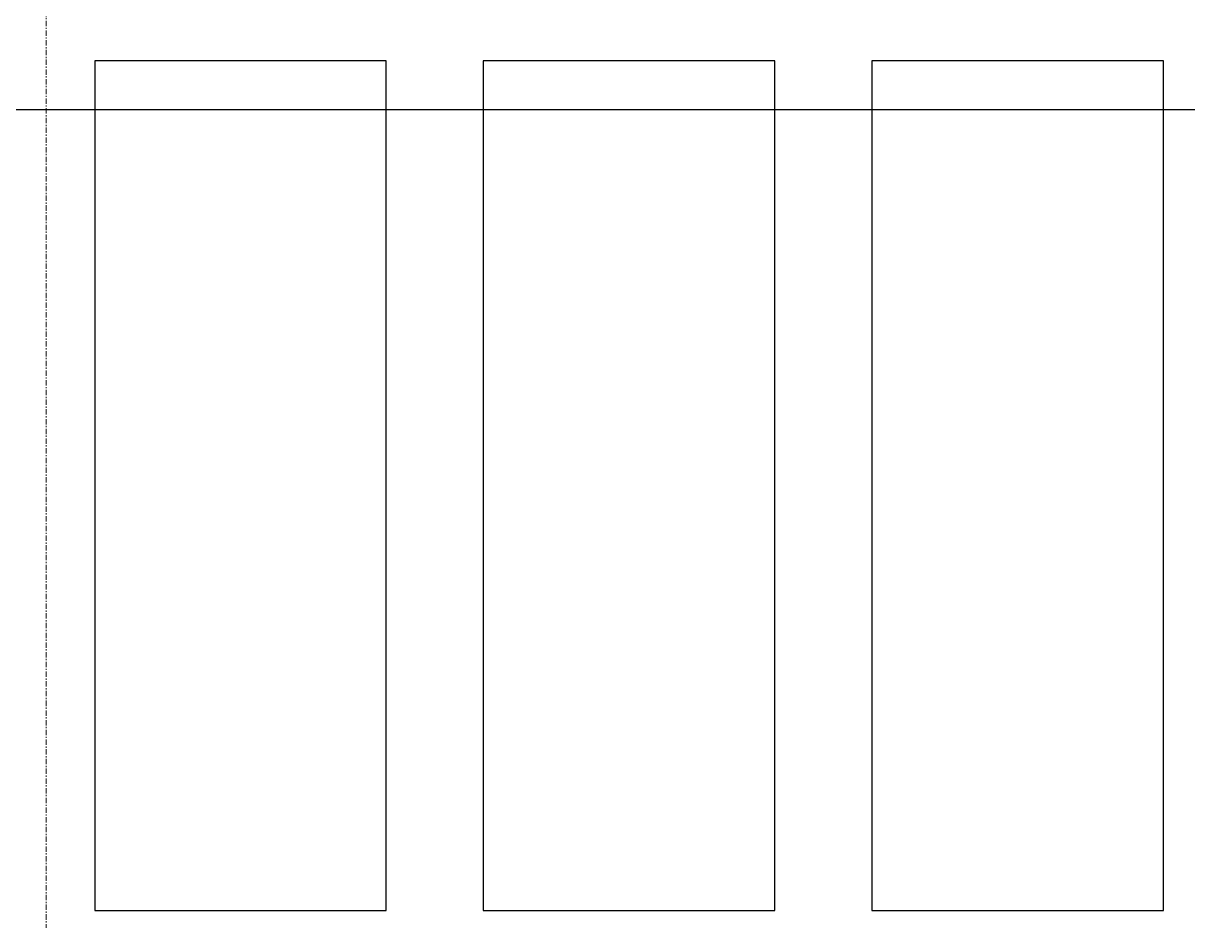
# Model space of a CAD drawing. Header units: millimetres. Extents: x -853432 to -773672, y -18171 to 22484.
# Drawn here: x -813106 to -811907, y -3682 to -2758 of the extents above; entities that cross this region are included whole.
import ezdxf
from ezdxf.xclip import XClip

# ---------------------------------------------------------------- set-up
doc = ezdxf.new("R2010")
doc.units = ezdxf.units.MM
doc.header["$XCLIPFRAME"] = 0
doc.linetypes.add('DPA_Grid _ Level 100', pattern=[10, 5.5, -1.6, 1.3, -1.6])
doc.layers.add('000 - WIPEOUT', color=250, linetype='Continuous')
doc.layers.add('A11_ALU.SOLID SHEET', color=2, linetype='Continuous')
doc.layers.add('S-GRID', color=251, linetype='Continuous', lineweight=9)

# ---------------------------------------------------------------- blocks, each defined once
blk = doc.blocks.new('*U2464')
at = {"layer": 'S-GRID', "linetype": 'DPA_Grid _ Level 100'}
blk.add_line((22800, -21399.8), (22800, 17622.8), dxfattribs=at)
blk = doc.blocks.new('*U1051')
at = {"color": 3}
for points in [[(-437.5, 7750), (437.5, 7750), (437.5, 7450), (-437.5, 7450)], [(-437.5, 7350), (437.5, 7350), (437.5, 7050), (-437.5, 7050)], [(-437.5, 6950), (437.5, 6950), (437.5, 6650), (-437.5, 6650)]]:
    blk.add_wipeout(points, dxfattribs=at).dxf.layer = '000 - WIPEOUT'
at = {"layer": 'A11_ALU.SOLID SHEET', "color": 0, "linetype": 'ByBlock'}
for points in [[(-437.5, 7450), (437.5, 7450), (437.5, 7750), (-437.5, 7750)], [(-437.5, 7050), (437.5, 7050), (437.5, 7350), (-437.5, 7350)], [(-437.5, 6650), (437.5, 6650), (437.5, 6950), (-437.5, 6950)]]:
    blk.add_lwpolyline(points, close=True, dxfattribs=at)
blk = doc.blocks.new('*U1213')
at = {"layer": 'A11_ALU.SOLID SHEET', "color": 0, "linetype": 'ByBlock', "rotation": 90}
blk.add_blockref('*U1051', (-60600, -6813), dxfattribs=at)
blk.add_lwpolyline([(-69547, -6425.5), (-56050, -6425.5), (-56050, -1475.8), (-69547, -1475.8)], close=True)

msp = doc.modelspace()

# ---------------------------------------------------------------- block references
at = {"layer": 'A11_ALU.SOLID SHEET'}
ref = msp.add_blockref('*U1213', (-744682.4, 3579), dxfattribs=at)
XClip(ref).set_block_clipping_path([(-104690.1238047112, -9620.0029952966), (-34092.6543255156, 14392.9971737705)])

# ---------------------------------------------------------------- next in the draw order: block references
msp.add_blockref('*U2464', (-835882.4, 3579))

doc.saveas('drawing.dxf')
